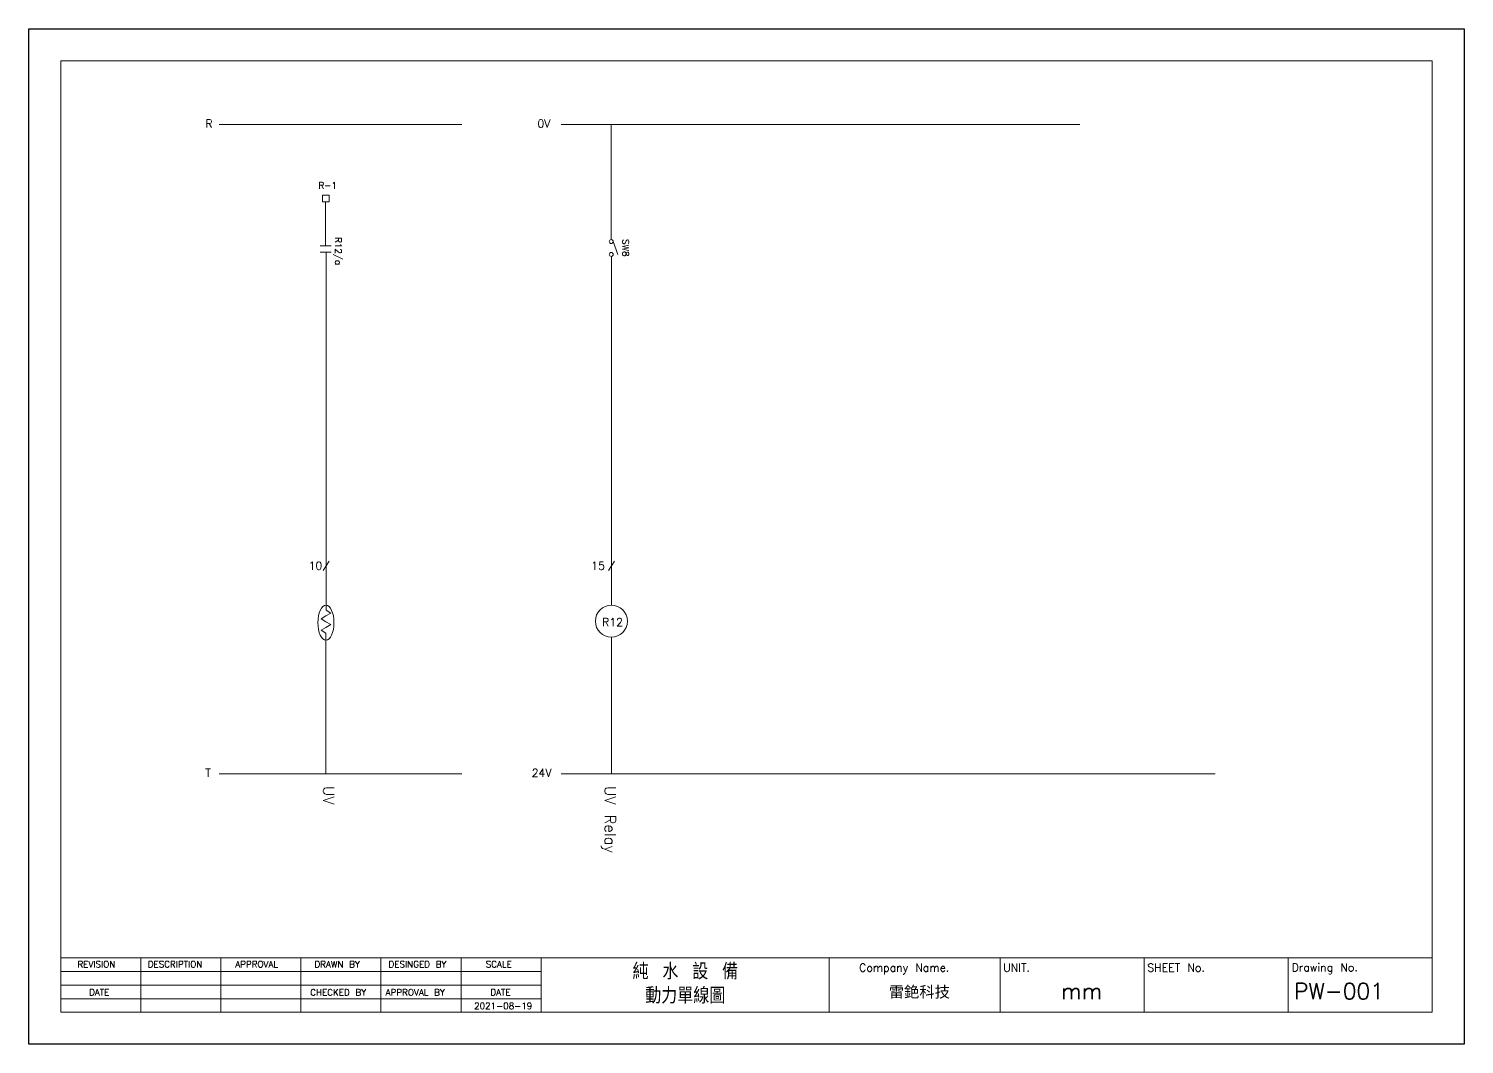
# Model space of a CAD drawing. Header units: millimetres. Extents: x 1497 to 5358, y 966 to 1803.
# Drawn here: x 4467.3 to 4764.3, y 966.4 to 1176.4 of the extents above; entities that cross this region are included whole.
import ezdxf

# ---------------------------------------------------------------- set-up
doc = ezdxf.new("R2010")
doc.units = ezdxf.units.MM
doc.styles.add('rcs', font='txt.shx')
doc.styles.add('ting', font='monotxt.shx', dxfattribs={"height": 800, "bigfont": 'chineset.shx'})
doc.styles.add('型式1', font='')
doc.styles.get('型式1').set_extended_font_data('MingLiU')

msp = doc.modelspace()

# ---------------------------------------------------------------- linework, layer by layer
at = {"lineweight": 0}
for p, q in [((4473.92, 1169.76), (4757.67, 1169.76)), ((4473.92, 973.01), (4473.92, 1169.76)), ((4757.67, 1169.76), (4757.67, 973.01)), ((4506.67, 1156.57), (4556.87, 1156.57)), ((4577.45, 1156.57), (4684.78, 1156.57)), ((4587.81, 1156.57), (4587.81, 1132.8, 0)), ((4528.09, 1140.62, 0), (4528.09, 1141.95, 0)), ((4529.42, 1141.95, 0), (4528.09, 1141.95, 0)), ((4529.42, 1140.62, 0), (4528.09, 1140.62, 0)), ((4528.72, 1140.62, 0), (4528.72, 1131.51, 0)), ((4529.42, 1141.95, 0), (4529.42, 1140.62, 0)), ((4589.18, 1129.71, 0), (4588.23, 1132.38, 0)), ((4527.56, 1131.51, 0), (4529.88, 1131.51, 0)), ((4527.56, 1130.19, 0), (4529.88, 1130.19, 0)), ((4528.81, 1130.05, 0), (4528.8, 1071.68, 0)), ((4587.83, 1129.3, 0), (4587.84, 1057.2, 0)), ((4528.8, 1071.68, 0), (4528.8, 1056.13, 0)), ((4528.18, 1064.35, 0), (4529.42, 1066.31, 0)), ((4587.22, 1064.35, 0), (4588.47, 1066.31, 0)), ((4528.79, 1054.95, 0), (4527.77, 1054.36, 0)), ((4528.79, 1053.77, 0), (4527.77, 1054.36, 0)), ((4528.79, 1054.95, 0), (4529.81, 1055.54, 0)), ((4528.8, 1056.13, 0), (4529.81, 1055.54, 0)), ((4528.79, 1052.59, 0), (4527.77, 1052, 0)), ((4528.79, 1051.41, 0), (4527.77, 1052, 0)), ((4528.79, 1053.77, 0), (4529.81, 1053.18, 0)), ((4528.79, 1052.59, 0), (4529.81, 1053.18, 0)), ((4528.79, 1051.41, 0), (4528.79, 1022.32)), ((4587.83, 1050.58, 0), (4587.83, 1022.32)), ((4506.67, 1022.32), (4556.87, 1022.32)), ((4577.45, 1022.32), (4712.77, 1022.32)), ((4473.92, 984.27), (4757.67, 984.27)), ((4490.48, 973.01), (4490.48, 984.27)), ((4507.04, 972.95), (4507.04, 984.22)), ((4523.6, 972.95), (4523.6, 984.22)), ((4540.16, 972.95), (4540.16, 984.22)), ((4556.73, 972.95), (4556.73, 984.22)), ((4573.29, 973.01), (4573.29, 984.22)), ((4632.91, 973.01), (4632.91, 984.22)), ((4668.24, 973.01), (4668.24, 984.22)), ((4698.05, 973.01), (4698.05, 984.22)), ((4727.86, 973.01), (4727.86, 984.22)), ((4473.92, 981.44), (4573.29, 981.44)), ((4473.92, 978.61), (4573.29, 978.61)), ((4473.92, 975.78), (4573.29, 975.78)), ((4757.67, 973.01), (4473.92, 973.01))]:
    msp.add_line(p, q, dxfattribs=at)
msp.add_lwpolyline([(4764.29, 966.39), (4467.29, 966.39), (4467.29, 1176.39), (4764.29, 1176.39)], close=True)
for centre, radius in [((4587.81, 1132.38, 0), 0.416), ((4587.81, 1132.38, 0), 0.416), ((4587.81, 1129.71, 0), 0.416), ((4587.81, 1129.71, 0), 0.416), ((4587.84, 1053.89, 0), 3.31)]:
    msp.add_circle(centre, radius, dxfattribs=at)
msp.add_ellipse((4528.79, 1053.55, 0), major_axis=(0, 3.62), ratio=0.457446, dxfattribs=at)

# ---------------------------------------------------------------- texts
for s, height, style, p in [('R', 1.66, 'rcs', (4503.83, 1155.94)), ('0V', 1.656, 'rcs', (4572.52, 1155.94)), ('R-1', 1.325, 'rcs', (4527.24, 1143.31, 0)), ('10', 1.656, 'rcs', (4525.2, 1064.51, 0)), ('15', 1.656, 'rcs', (4583.65, 1064.51, 0)), ('R12', 1.656, 'rcs', (4585.92, 1052.84, 0)), ('T', 1.66, 'rcs', (4503.83, 1021.69)), ('24V', 1.656, 'rcs', (4571.34, 1021.69)), ('REVISION', 1.325, 'rcs', (4477.37, 982.28)), ('DESCRIPTION', 1.3249, 'rcs', (4491.92, 982.28)), ('APPROVAL', 1.325, 'rcs', (4510.02, 982.28)), ('DRAWN BY', 1.325, 'rcs', (4526.4, 982.28)), ('DESINGED BY', 1.3249, 'rcs', (4541.74, 982.28)), ('SCALE', 1.325, 'rcs', (4561.84, 982.28)), ('純 水 設 備', 3.312, 'ting', (4592.21, 979.8)), ('Drawing No.', 1.6562, 'rcs', (4728.58, 981.46)), ('Company Name.', 1.6562, 'rcs', (4639.09, 981.4)), ('UNIT.', 1.656, 'rcs', (4668.9, 981.4)), ('SHEET No.', 1.656, 'rcs', (4698.71, 981.4)), ('DATE', 1.325, 'rcs', (4479.78, 976.49)), ('CHECKED BY', 1.325, 'rcs', (4525.53, 976.46)), ('APPROVAL BY', 1.3249, 'rcs', (4541.14, 976.46)), ('DATE', 1.325, 'rcs', (4562.8, 976.49)), ('動力單線圖', 3.312, 'ting', (4594.85, 974.81)), ('雷銫科技', 2.319, '型式1', (4645.23, 976.06)), ('mm', 3.312, 'rcs', (4680.89, 975.72)), ('PW-001', 3.312, 'rcs', (4729.06, 975.72)), ('2021-08-19', 1.325, 'rcs', (4559.44, 973.66))]:
    msp.add_text(s, height=height, dxfattribs=dict(at, style=style)).set_placement(p)
at = {"lineweight": 0, "style": 'rcs'}
for s, height, p in [('R12/a', 1.325, (4530.71, 1133.3, 0)), ('SW8', 1.325, (4590.15, 1132.89, 0)), ('UV', 2.268, (4528.23, 1019.81, 0)), ('UV Relay', 2.268, (4586.46, 1019.81, 0))]:
    msp.add_text(s, height=height, rotation=270, dxfattribs=at).set_placement(p)

doc.saveas('drawing.dxf')
